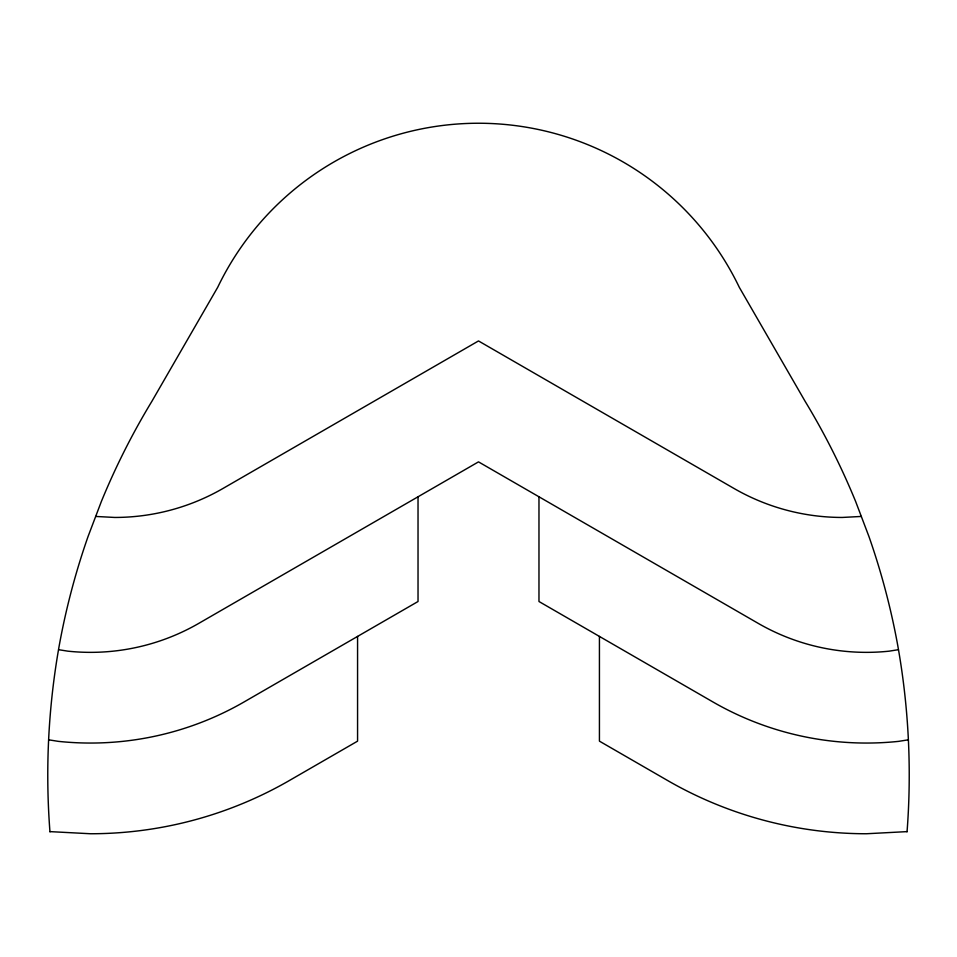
<?xml version="1.0" encoding="UTF-8"?>
<svg xmlns="http://www.w3.org/2000/svg" width="957" height="957" viewBox="0 0 957 957"><rect width="100%" height="100%" fill="white"/><g stroke="black" fill="none" stroke-linecap="round" stroke-linejoin="round"><path stroke-width="1.44" d="M907.045 831.848C911.854 769.524 908.707 706.673 897.69 645.15A718.958 718.958 0 0 0 868.944 536.518L855.63 501.468A718.958 718.958 0 0 0 805.016 401.15L739.306 287.327A289.313 289.313 0 0 0 217.694 287.327L151.984 401.15A718.958 718.958 0 0 0 101.37 501.468L88.056 536.518A718.958 718.958 0 0 0 59.31 645.15C48.293 706.673 45.146 769.524 49.955 831.848M898.396 649.695L889.125 651.167A216.665 216.665 0 0 1 758.147 623.33L478.5 461.872L198.853 623.33A216.665 216.665 0 0 1 67.875 651.167L58.604 649.695M908.289 739.833L898.611 741.364A307.364 307.364 0 0 1 712.798 701.876L538.97 601.51L538.97 496.779M861.324 516.445L842.268 517.45A216.665 216.665 0 0 1 733.935 488.417L478.5 340.943L223.065 488.417A216.665 216.665 0 0 1 114.732 517.45L95.676 516.445M907.057 831.621L866.48 833.75A398.052 398.052 0 0 1 667.448 780.422L599.429 741.149L599.429 636.417M49.943 831.621L90.52 833.75A398.052 398.052 0 0 0 289.552 780.422L357.571 741.149L357.571 636.417M48.711 739.833L58.389 741.364A307.364 307.364 0 0 0 244.202 701.876L418.03 601.51L418.03 496.779"/></g></svg>
